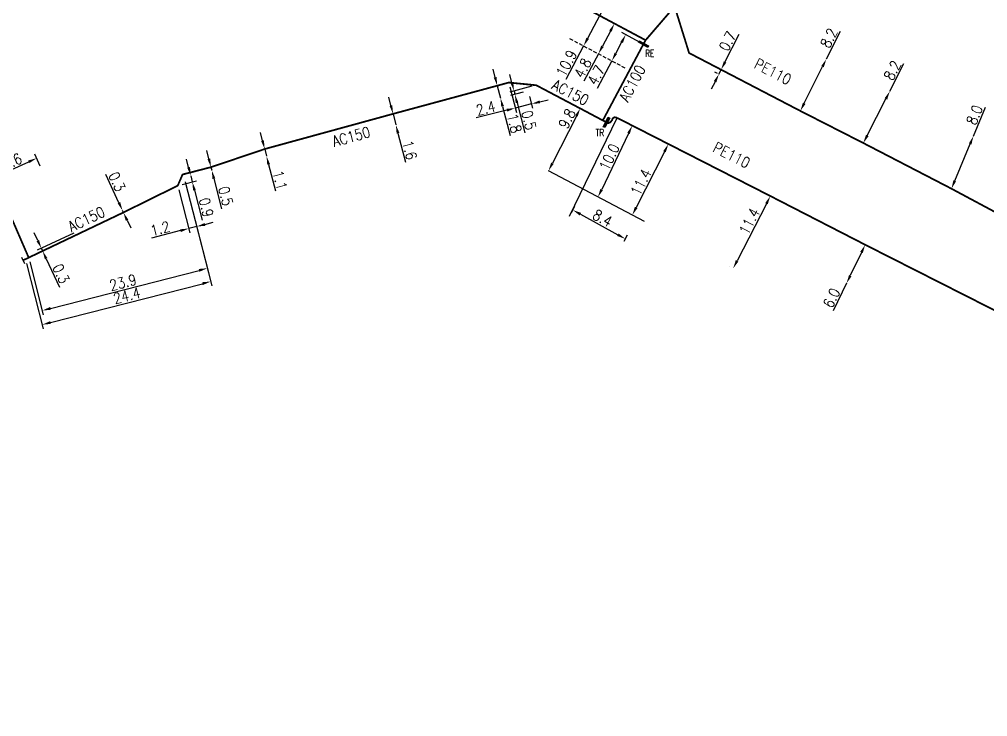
# Model space of a CAD drawing. Header units: millimetres. Extents: x 115991 to 117009, y 129000 to 129990.
# Drawn here: x 116204.3 to 116340.1, y 129317.5 to 129415.3 of the extents above; entities that cross this region are included whole.
import ezdxf
from ezdxf.enums import TextEntityAlignment as Align

# ---------------------------------------------------------------- set-up
doc = ezdxf.new("R2010")
doc.units = ezdxf.units.MM
doc.header["$PDMODE"] = 34
for name, pattern in [('DASHED', [0.75, 0.5, -0.25]), ('L_25_AP', [2000, 1000, 1000]), ('L_25_FN', [2000, 1000, 1000]), ('L_25_PE', [2000, 1000, 1000])]:
    doc.linetypes.add(name, pattern=pattern)
doc.layers.get('0').update_dxf_attribs({"linetype": 'CONTINUOUS'})
doc.layers.get('DEFPOINTS').update_dxf_attribs({"linetype": 'CONTINUOUS'})
for name, color, linetype in [('L_150', 1, 'CONTINUOUS'), ('L_300', 7, 'CONTINUOUS'), ('L_340', 7, 'CONTINUOUS')]:
    doc.layers.add(name, color=color, linetype=linetype)
doc.styles.add('G_ROMANS', font='ROMANS.SHX', dxfattribs={"width": 0.75})
doc.styles.get("Standard").update_dxf_attribs({"font": 'romans.shx', "width": 0.85})
doc.dimstyles.get("Standard").update_dxf_attribs({"dimtxt": 1.5, "dimasz": 1.2, "dimexe": 0.625, "dimexo": 0.625, "dimgap": 0.25, "dimtad": 1, "dimdec": 1, "dimzin": 0, "dimdsep": 46, "dimtxsty": 'Standard', "dimcen": -0.5, "dimadec": 0, "dimazin": 0, "dimtfac": 1, "dimtdec": 1, "dimtmove": 0, "dimatfit": 3, "dimfxl": 0, "dimtolj": 1, "dimtzin": 0, "dimarcsym": 0})

# ---------------------------------------------------------------- blocks, each defined once
blk = doc.blocks.new('*D30')
at = {"layer": 'DEFPOINTS', "color": 0, "linetype": 'Continuous', "transparency": 16777216}
for p in [(116282.92, 129402.78), (116278.49, 129394.04), (116278.5, 129394.03)]:
    blk.add_point(p, dxfattribs=at)
at = {"layer": 'L_150', "color": 0, "linetype": 'Continuous', "lineweight": -2, "transparency": 16777216}
for p, q in [((116283.48, 129402.5), (116283.5, 129402.49)), ((116282.4, 129401.7), (116279.05, 129395.1)), ((116279.04, 129393.76), (116279.06, 129393.75))]:
    blk.add_line(p, q, dxfattribs=at)
at = {"layer": 'L_150', "color": 0, "linetype": 'Continuous', "transparency": 16777216}
for points in [[(116282.22, 129401.79), (116282.58, 129401.61), (116282.94, 129402.77)], [(116278.87, 129395.19), (116279.23, 129395.01), (116278.5, 129394.03)]]:
    blk.add_solid(points, dxfattribs=at)
at = {"layer": 'L_150', "color": 0, "linetype": 'Continuous', "transparency": 16777216, "insert": (116281.1, 129401.34), "char_height": 1.5, "attachment_point": 5, "rotation": 63.0664}
blk.add_mtext('\\A1;9.8', dxfattribs=at)
blk = doc.blocks.new('*D31')
at = {"layer": 'DEFPOINTS', "color": 0, "linetype": 'Continuous', "transparency": 16777216}
for p in [(116290.23, 129400.37), (116285.4, 129390.35), (116285.43, 129390.34)]:
    blk.add_point(p, dxfattribs=at)
at = {"layer": 'L_150', "color": 0, "linetype": 'Continuous', "lineweight": -2, "transparency": 16777216}
for p, q in [((116290.79, 129400.1), (116290.8, 129400.1)), ((116289.72, 129399.28), (116285.95, 129391.42)), ((116285.96, 129390.08), (116286, 129390.07))]:
    blk.add_line(p, q, dxfattribs=at)
at = {"layer": 'L_150', "color": 0, "linetype": 'Continuous', "transparency": 16777216}
for points in [[(116289.54, 129399.37), (116289.9, 129399.2), (116290.24, 129400.37)], [(116285.77, 129391.51), (116286.13, 129391.33), (116285.43, 129390.34)]]:
    blk.add_solid(points, dxfattribs=at)
at = {"layer": 'L_150', "color": 0, "linetype": 'Continuous', "transparency": 16777216, "insert": (116287.01, 129395.95), "char_height": 1.5, "attachment_point": 5, "rotation": 64.4138}
blk.add_mtext('\\A1;10.0', dxfattribs=at)
blk = doc.blocks.new('*D32')
at = {"layer": 'DEFPOINTS', "color": 0, "linetype": 'Continuous', "transparency": 16777216}
for p in [(116295.55, 129397.66), (116290.24, 129387.82), (116290.28, 129387.8)]:
    blk.add_point(p, dxfattribs=at)
at = {"layer": 'L_150', "color": 0, "linetype": 'Continuous', "lineweight": -2, "transparency": 16777216}
for p, q in [((116294.99, 129397.94), (116294.75, 129398.06)), ((116294.76, 129396.71), (116290.79, 129388.89)), ((116289.72, 129388.09), (116289.69, 129388.11))]:
    blk.add_line(p, q, dxfattribs=at)
at = {"layer": 'L_150', "color": 0, "linetype": 'Continuous', "transparency": 16777216}
for points in [[(116294.58, 129396.8), (116294.94, 129396.62), (116295.3, 129397.78)], [(116290.61, 129388.98), (116290.97, 129388.8), (116290.24, 129387.82)]]:
    blk.add_solid(points, dxfattribs=at)
at = {"layer": 'L_150', "color": 0, "linetype": 'Continuous', "transparency": 16777216, "insert": (116291.46, 129392.43), "char_height": 1.5, "attachment_point": 5, "rotation": 63.0664}
blk.add_mtext('\\A1;11.4', dxfattribs=at)
blk = doc.blocks.new('*D33')
at = {"layer": 'DEFPOINTS', "color": 0, "linetype": 'Continuous', "transparency": 16777216}
for p in [(116309.61, 129390.48), (116304.39, 129380.35), (116304.4, 129380.34)]:
    blk.add_point(p, dxfattribs=at)
at = {"layer": 'L_150', "color": 0, "linetype": 'Continuous', "lineweight": -2, "transparency": 16777216}
for p, q in [((116309.06, 129390.77), (116309.05, 129390.77)), ((116309.05, 129389.42), (116304.94, 129381.42)), ((116303.85, 129380.63), (116303.84, 129380.63))]:
    blk.add_line(p, q, dxfattribs=at)
at = {"layer": 'L_150', "color": 0, "linetype": 'Continuous', "transparency": 16777216}
for points in [[(116308.88, 129389.51), (116309.23, 129389.33), (116309.6, 129390.49)], [(116304.76, 129381.51), (116305.12, 129381.32), (116304.39, 129380.35)]]:
    blk.add_solid(points, dxfattribs=at)
at = {"layer": 'L_150', "color": 0, "linetype": 'Continuous', "transparency": 16777216, "insert": (116306.66, 129386.95), "char_height": 1.5, "attachment_point": 5, "rotation": 62.8007}
blk.add_mtext('\\A1;11.4', dxfattribs=at)
blk = doc.blocks.new('*D34')
at = {"layer": 'DEFPOINTS', "color": 0, "linetype": 'Continuous', "transparency": 16777216}
for p in [(116322.9, 129383.66), (116320.29, 129378.26), (116320.29, 129378.26)]:
    blk.add_point(p, dxfattribs=at)
at = {"layer": 'L_150', "color": 0, "linetype": 'Continuous', "lineweight": -2, "transparency": 16777216}
for p, q in [((116322.38, 129382.58), (116320.81, 129379.34)), ((116320.29, 129378.26), (116318.42, 129374.38))]:
    blk.add_line(p, q, dxfattribs=at)
at = {"layer": 'L_150', "color": 0, "linetype": 'Continuous', "transparency": 16777216}
for points in [[(116322.2, 129382.67), (116322.56, 129382.5), (116322.9, 129383.66)], [(116320.63, 129379.43), (116320.99, 129379.25), (116320.29, 129378.26)]]:
    blk.add_solid(points, dxfattribs=at)
at = {"layer": 'L_150', "color": 0, "linetype": 'Continuous', "transparency": 16777216, "insert": (116318.19, 129376.21), "char_height": 1.5, "attachment_point": 5, "rotation": 64.2346}
blk.add_mtext('\\A1;6.0', dxfattribs=at)
blk = doc.blocks.new('*D185')
at = {"layer": 'DEFPOINTS', "color": 0, "linetype": 'Continuous', "transparency": 16777216}
for p in [(116227.41, 129393.07), (116205.15, 129381.64), (116231.14, 129378.51)]:
    blk.add_point(p, dxfattribs=at)
at = {"layer": 'L_340', "color": 0, "linetype": 'Continuous', "lineweight": -2, "transparency": 16777216}
for p, q in [((116227.57, 129392.47), (116231.29, 129377.91)), ((116205.31, 129381.04), (116207.66, 129371.86)), ((116208.66, 129372.76), (116229.98, 129378.21))]:
    blk.add_line(p, q, dxfattribs=at)
at = {"layer": 'L_340', "color": 0, "linetype": 'Continuous', "transparency": 16777216}
for points in [[(116229.93, 129378.41), (116230.03, 129378.02), (116231.14, 129378.51)], [(116208.61, 129372.95), (116208.71, 129372.57), (116207.5, 129372.46)]]:
    blk.add_solid(points, dxfattribs=at)
at = {"layer": 'L_340', "color": 0, "linetype": 'Continuous', "transparency": 16777216, "insert": (116219.37, 129376.53), "char_height": 1.5, "attachment_point": 5, "rotation": 14.354}
blk.add_mtext('\\A1;24.4', dxfattribs=at)
blk = doc.blocks.new('L_340_19')
at = {"linetype": 'Continuous'}
blk.add_hatch(color=0, dxfattribs=at).paths.add_polyline_path([(0.125, 0.75), (-0.125, 0.75), (-0.125, -0.75), (0.125, -0.75)])
at = {"color": 0, "linetype": 'Continuous'}
blk.add_lwpolyline([(-0.125, 0.75), (0.125, 0.75), (0.125, -0.75), (-0.125, -0.75)], close=True, dxfattribs=at)
at = {"color": 0, "linetype": 'Continuous', "style": 'G_ROMANS', "width": 0.75}
for tag, height, flags, p in [('TR', 1.5, 8, (0, 3)), ('DEF_LEG', 1.2, 3, (0, -5)), ('DEF_COUP', 1.2, 3, (0, -7.5)), ('DEF_TYPE', 1.2, 3, (0, -10))]:
    blk.add_attdef(tag, text='', height=height, dxfattribs=dict(at, flags=flags)).set_placement(p, align=Align.MIDDLE)
blk = doc.blocks.new('L_340_20')
at = {"linetype": 'Continuous'}
blk.add_hatch(color=0, dxfattribs=at).paths.add_polyline_path([(0.12, 0.75), (-0.12, 0.75), (-0.12, -0.75), (0.12, -0.75)])
at = {"color": 0, "linetype": 'Continuous'}
blk.add_lwpolyline([(-0.12, 0.75), (0.12, 0.75), (0.12, -0.75), (-0.12, -0.75)], close=True, dxfattribs=at)
at = {"color": 0, "linetype": 'Continuous', "width": 0.75}
for tag, height, flags, p in [('RE', 1, 8, (0, 2.19)), ('DEF_LEG', 1.2, 3, (0, -5)), ('DEF_COUP', 1.2, 3, (0, -7.5)), ('DEF_TYPE', 1.2, 3, (0, -10))]:
    blk.add_attdef(tag, text='', height=height, dxfattribs=dict(at, flags=flags)).set_placement(p, align=Align.MIDDLE)
blk = doc.blocks.new('*D181')
at = {"layer": 'DEFPOINTS', "color": 0, "linetype": 'Continuous', "transparency": 16777216}
for p in [(116238.7, 129397.08), (116238.96, 129396.07), (116238.96, 129396.07)]:
    blk.add_point(p, dxfattribs=at)
at = {"layer": 'L_150', "color": 0, "linetype": 'Continuous', "lineweight": -2, "transparency": 16777216}
for p, q in [((116238.4, 129398.25), (116238.1, 129399.41)), ((116238.7, 129397.08), (116238.96, 129396.07)), ((116239.25, 129394.91), (116240.2, 129391.2))]:
    blk.add_line(p, q, dxfattribs=at)
at = {"layer": 'L_150', "color": 0, "linetype": 'Continuous', "transparency": 16777216}
for points in [[(116238.59, 129398.3), (116238.2, 129398.2), (116238.7, 129397.08)], [(116239.45, 129394.96), (116239.06, 129394.86), (116238.96, 129396.07)]]:
    blk.add_solid(points, dxfattribs=at)
at = {"layer": 'L_150', "color": 0, "linetype": 'Continuous', "transparency": 16777216, "insert": (116240.85, 129392.72), "char_height": 1.5, "attachment_point": 5, "rotation": 284.3784}
blk.add_mtext('\\A1;1.1', dxfattribs=at)
blk = doc.blocks.new('*D182')
at = {"layer": 'DEFPOINTS', "color": 0, "linetype": 'Continuous', "transparency": 16777216}
for p in [(116256.7, 129402.01), (116257.09, 129400.46), (116257.09, 129400.46)]:
    blk.add_point(p, dxfattribs=at)
at = {"layer": 'L_150', "color": 0, "linetype": 'Continuous', "lineweight": -2, "transparency": 16777216}
for p, q in [((116256.4, 129403.17), (116256.1, 129404.34)), ((116256.7, 129402.01), (116257.09, 129400.46)), ((116257.39, 129399.3), (116258.43, 129395.24))]:
    blk.add_line(p, q, dxfattribs=at)
at = {"layer": 'L_150', "color": 0, "linetype": 'Continuous', "transparency": 16777216}
for points in [[(116256.59, 129403.22), (116256.21, 129403.12), (116256.7, 129402.01)], [(116257.59, 129399.35), (116257.2, 129399.25), (116257.09, 129400.46)]]:
    blk.add_solid(points, dxfattribs=at)
at = {"layer": 'L_150', "color": 0, "linetype": 'Continuous', "transparency": 16777216, "insert": (116259.03, 129396.94), "char_height": 1.5, "attachment_point": 5, "rotation": 284.3732}
blk.add_mtext('\\A1;1.6', dxfattribs=at)
blk = doc.blocks.new('*D183')
at = {"layer": 'DEFPOINTS', "color": 0, "linetype": 'Continuous', "transparency": 16777216}
for p in [(116271.31, 129405.96), (116271.76, 129404.22), (116271.76, 129404.22)]:
    blk.add_point(p, dxfattribs=at)
at = {"layer": 'L_150', "color": 0, "linetype": 'Continuous', "lineweight": -2, "transparency": 16777216}
for p, q in [((116271.02, 129407.12), (116270.72, 129408.29)), ((116271.31, 129405.96), (116271.76, 129404.22)), ((116272.06, 129403.06), (116273.1, 129399))]:
    blk.add_line(p, q, dxfattribs=at)
at = {"layer": 'L_150', "color": 0, "linetype": 'Continuous', "transparency": 16777216}
for points in [[(116271.21, 129407.17), (116270.82, 129407.08), (116271.31, 129405.96)], [(116272.25, 129403.11), (116271.87, 129403.01), (116271.76, 129404.22)]]:
    blk.add_solid(points, dxfattribs=at)
at = {"layer": 'L_150', "color": 0, "linetype": 'Continuous', "transparency": 16777216, "insert": (116273.7, 129400.69), "char_height": 1.5, "attachment_point": 5, "rotation": 284.3732}
blk.add_mtext('\\A1;1.8', dxfattribs=at)
blk = doc.blocks.new('*D186')
at = {"layer": 'DEFPOINTS', "color": 0, "linetype": 'Continuous', "transparency": 16777216}
for p in [(116275.55, 129405.19), (116276.78, 129406.02), (116273.78, 129404.74)]:
    blk.add_point(p, dxfattribs=at)
at = {"layer": 'L_150', "color": 0, "linetype": 'Continuous', "lineweight": -2, "transparency": 16777216}
for p, q in [((116273.36, 129406.38), (116273.06, 129407.55)), ((116276.18, 129405.87), (116273.05, 129405.07)), ((116274.94, 129405.03), (116273.18, 129404.58)), ((116273.66, 129405.22), (116273.78, 129404.74)), ((116274.08, 129403.57), (116275.17, 129399.34))]:
    blk.add_line(p, q, dxfattribs=at)
at = {"layer": 'L_150', "color": 0, "linetype": 'Continuous', "transparency": 16777216}
for points in [[(116273.56, 129406.43), (116273.17, 129406.33), (116273.66, 129405.22)], [(116274.27, 129403.62), (116273.89, 129403.52), (116273.78, 129404.74)]]:
    blk.add_solid(points, dxfattribs=at)
at = {"layer": 'L_150', "color": 0, "linetype": 'Continuous', "transparency": 16777216, "insert": (116275.74, 129401.12), "char_height": 1.5, "attachment_point": 5, "rotation": 284.3732}
blk.add_mtext('\\A1;0.5', dxfattribs=at)
blk = doc.blocks.new('*D187')
at = {"layer": 'DEFPOINTS', "color": 0, "linetype": 'Continuous', "transparency": 16777216}
for p in [(116272.93, 129406.4), (116275.69, 129405.05), (116276.11, 129403.4)]:
    blk.add_point(p, dxfattribs=at)
at = {"layer": 'L_150', "color": 0, "linetype": 'Continuous', "lineweight": -2, "transparency": 16777216}
for p, q in [((116273.08, 129405.79), (116273.99, 129402.22)), ((116275.85, 129404.44), (116276.27, 129402.79)), ((116277.28, 129403.69), (116278.44, 129403.99)), ((116272.67, 129402.53), (116268.37, 129401.44)), ((116276.11, 129403.4), (116273.83, 129402.82))]:
    blk.add_line(p, q, dxfattribs=at)
at = {"layer": 'L_150', "color": 0, "linetype": 'Continuous', "transparency": 16777216}
for points in [[(116277.23, 129403.89), (116277.32, 129403.5), (116276.11, 129403.4)], [(116272.62, 129402.72), (116272.72, 129402.33), (116273.83, 129402.82)]]:
    blk.add_solid(points, dxfattribs=at)
at = {"layer": 'L_150', "color": 0, "linetype": 'Continuous', "transparency": 16777216, "insert": (116269.7, 129402.8), "char_height": 1.5, "attachment_point": 5, "rotation": 14.2346}
blk.add_mtext('\\A1;2.4', dxfattribs=at)
blk = doc.blocks.new('*D193')
at = {"layer": 'DEFPOINTS', "color": 0, "linetype": 'Continuous', "transparency": 16777216}
for p in [(116287.74, 129414.67), (116285.5, 129410.43), (116285.5, 129410.43)]:
    blk.add_point(p, dxfattribs=at)
at = {"layer": 'L_150', "color": 0, "linetype": 'Continuous', "lineweight": -2, "transparency": 16777216}
for p, q in [((116287.18, 129413.61), (116286.06, 129411.49)), ((116285.5, 129410.43), (116283.46, 129406.57))]:
    blk.add_line(p, q, dxfattribs=at)
at = {"layer": 'L_150', "color": 0, "linetype": 'Continuous', "transparency": 16777216}
for points in [[(116287.01, 129413.71), (116287.36, 129413.52), (116287.74, 129414.67)], [(116285.88, 129411.58), (116286.24, 129411.4), (116285.5, 129410.43)]]:
    blk.add_solid(points, dxfattribs=at)
at = {"layer": 'L_150', "color": 0, "linetype": 'Continuous', "transparency": 16777216, "insert": (116283.31, 129408.43), "char_height": 1.5, "attachment_point": 5, "rotation": 62.1393}
blk.add_mtext('\\A1;4.8', dxfattribs=at)
blk = doc.blocks.new('*D225')
at = {"layer": 'DEFPOINTS', "color": 0, "linetype": 'Continuous', "transparency": 16777216}
for p in [(116296.18, 129417.06), (116283.42, 129411.53), (116283.42, 129411.53)]:
    blk.add_point(p, dxfattribs=at)
at = {"layer": 'L_300', "color": 0, "linetype": 'Continuous', "lineweight": -2, "transparency": 16777216}
for p, q in [((116295.62, 129417.35), (116287.94, 129421.41)), ((116287.93, 129420.06), (116283.98, 129412.59)), ((116283.42, 129411.53), (116280.92, 129406.81))]:
    blk.add_line(p, q, dxfattribs=at)
at = {"layer": 'L_300', "color": 0, "linetype": 'Continuous', "transparency": 16777216}
for points in [[(116287.75, 129420.15), (116288.11, 129419.97), (116288.49, 129421.12)], [(116283.8, 129412.68), (116284.16, 129412.5), (116283.42, 129411.53)]]:
    blk.add_solid(points, dxfattribs=at)
at = {"layer": 'L_300', "color": 0, "linetype": 'Continuous', "transparency": 16777216, "insert": (116281.01, 129409.1), "char_height": 1.5, "attachment_point": 5, "rotation": 62.1393}
blk.add_mtext('\\A1;10.9', dxfattribs=at)
blk = doc.blocks.new('*D226')
at = {"layer": 'DEFPOINTS', "color": 0, "linetype": 'Continuous', "transparency": 16777216}
for p in [(116291.81, 129411.79), (116287.38, 129409.44), (116287.38, 129409.44)]:
    blk.add_point(p, dxfattribs=at)
at = {"layer": 'L_340', "color": 0, "linetype": 'Continuous', "lineweight": -2, "transparency": 16777216}
for p, q in [((116291.26, 129412.08), (116288.76, 129413.4)), ((116288.75, 129412.05), (116287.94, 129410.5)), ((116287.38, 129409.44), (116285.33, 129405.57))]:
    blk.add_line(p, q, dxfattribs=at)
at = {"layer": 'L_340', "color": 0, "linetype": 'Continuous', "transparency": 16777216}
for points in [[(116288.58, 129412.14), (116288.93, 129411.95), (116289.32, 129413.11)], [(116287.76, 129410.59), (116288.11, 129410.41), (116287.38, 129409.44)]]:
    blk.add_solid(points, dxfattribs=at)
at = {"layer": 'L_340', "color": 0, "linetype": 'Continuous', "transparency": 16777216, "insert": (116285.19, 129407.44), "char_height": 1.5, "attachment_point": 5, "rotation": 62.1393}
blk.add_mtext('\\A1;4.7', dxfattribs=at)
blk = doc.blocks.new('L_340_07')
at = {"color": 0, "linetype": 'Continuous', "const_width": 0.25, "flags": 128}
blk.add_lwpolyline([(0, 0), (1.25, 0)], dxfattribs=at)
at = {"color": 0, "linetype": 'Continuous', "flags": 128}
blk.add_lwpolyline([(1.25, -0.5), (1.25, 0.5)], dxfattribs=at)
at = {"color": 0, "linetype": 'Continuous', "style": 'G_ROMANS', "width": 0.75, "flags": 3}
for tag, p in [('DEF_LEG', (0.72, -3.47)), ('DEF_COUP', (0.72, -5.97)), ('DEF_TYPE', (0.72, -8.47))]:
    blk.add_attdef(tag, text='', height=1.2, dxfattribs=at).set_placement(p, align=Align.MIDDLE)
blk = doc.blocks.new('*D155')
at = {"layer": 'DEFPOINTS', "color": 0, "linetype": 'Continuous', "transparency": 16777216}
for p in [(116206.71, 129395.79), (116207.48, 129394.11), (116201.59, 129391.13)]:
    blk.add_point(p, dxfattribs=at)
at = {"layer": 'L_150', "color": 0, "linetype": 'Continuous', "lineweight": -2, "transparency": 16777216}
for p, q in [((116207.22, 129394.68), (116206.45, 129396.36)), ((116201.8, 129393.54), (116205.62, 129395.29)), ((116201.33, 129391.69), (116200.45, 129393.6))]:
    blk.add_line(p, q, dxfattribs=at)
at = {"layer": 'L_150', "color": 0, "linetype": 'Continuous', "transparency": 16777216}
for points in [[(116205.53, 129395.47), (116205.7, 129395.11), (116206.71, 129395.79)], [(116201.72, 129393.72), (116201.89, 129393.36), (116200.71, 129393.03)]]:
    blk.add_solid(points, dxfattribs=at)
at = {"layer": 'L_150', "color": 0, "linetype": 'Continuous', "transparency": 16777216, "insert": (116203.29, 129395.32), "char_height": 1.5, "attachment_point": 5, "rotation": 24.7133}
blk.add_mtext('\\A1;6.6', dxfattribs=at)
blk = doc.blocks.new('*D178')
at = {"layer": 'DEFPOINTS', "color": 0, "linetype": 'Continuous', "transparency": 16777216}
for p in [(116228.33, 129393.34), (116228.33, 129393.34), (116226.51, 129391.95)]:
    blk.add_point(p, dxfattribs=at)
at = {"layer": 'L_150', "color": 0, "linetype": 'Continuous', "lineweight": -2, "transparency": 16777216}
for p, q in [((116228.03, 129394.51), (116227.73, 129395.67)), ((116228.33, 129393.34), (116228.55, 129392.47)), ((116227.12, 129392.1), (116229.16, 129392.63)), ((116228.85, 129391.31), (116229.92, 129387.13))]:
    blk.add_line(p, q, dxfattribs=at)
at = {"layer": 'L_150', "color": 0, "linetype": 'Continuous', "transparency": 16777216}
for points in [[(116228.23, 129394.56), (116227.84, 129394.46), (116228.33, 129393.34)], [(116229.04, 129391.36), (116228.66, 129391.26), (116228.55, 129392.47)]]:
    blk.add_solid(points, dxfattribs=at)
at = {"layer": 'L_150', "color": 0, "linetype": 'Continuous', "transparency": 16777216, "insert": (116230.5, 129388.89), "char_height": 1.5, "attachment_point": 5, "rotation": 284.3784}
blk.add_mtext('\\A1;0.9', dxfattribs=at)
blk = doc.blocks.new('*D177')
at = {"layer": 'DEFPOINTS', "color": 0, "linetype": 'Continuous', "transparency": 16777216}
for p in [(116227.41, 129393.07), (116205.61, 129381.86), (116230.66, 129380.37)]:
    blk.add_point(p, dxfattribs=at)
at = {"layer": 'L_150', "color": 0, "linetype": 'Continuous', "lineweight": -2, "transparency": 16777216}
for p, q in [((116227.57, 129392.47), (116230.82, 129379.76)), ((116205.77, 129381.26), (116207.66, 129373.84)), ((116208.67, 129374.74), (116229.5, 129380.07))]:
    blk.add_line(p, q, dxfattribs=at)
at = {"layer": 'L_150', "color": 0, "linetype": 'Continuous', "transparency": 16777216}
for points in [[(116229.45, 129380.27), (116229.55, 129379.88), (116230.66, 129380.37)], [(116208.62, 129374.94), (116208.72, 129374.55), (116207.51, 129374.44)]]:
    blk.add_solid(points, dxfattribs=at)
at = {"layer": 'L_150', "color": 0, "linetype": 'Continuous', "transparency": 16777216, "insert": (116218.84, 129378.38), "char_height": 1.5, "attachment_point": 5, "rotation": 14.354}
blk.add_mtext('\\A1;23.9', dxfattribs=at)
blk = doc.blocks.new('*D179')
at = {"layer": 'DEFPOINTS', "color": 0, "linetype": 'Continuous', "transparency": 16777216}
for p in [(116231.17, 129394.54), (116231.28, 129394.1), (116231.28, 129394.1)]:
    blk.add_point(p, dxfattribs=at)
at = {"layer": 'L_150', "color": 0, "linetype": 'Continuous', "lineweight": -2, "transparency": 16777216}
for p, q in [((116230.87, 129395.7), (116230.57, 129396.86)), ((116231.17, 129394.54), (116231.28, 129394.1)), ((116231.58, 129392.94), (116232.66, 129388.7))]:
    blk.add_line(p, q, dxfattribs=at)
at = {"layer": 'L_150', "color": 0, "linetype": 'Continuous', "transparency": 16777216}
for points in [[(116231.06, 129395.75), (116230.68, 129395.65), (116231.17, 129394.54)], [(116231.77, 129392.99), (116231.38, 129392.89), (116231.28, 129394.1)]]:
    blk.add_solid(points, dxfattribs=at)
at = {"layer": 'L_150', "color": 0, "linetype": 'Continuous', "transparency": 16777216, "insert": (116233.24, 129390.49), "char_height": 1.5, "attachment_point": 5, "rotation": 284.3784}
blk.add_mtext('\\A1;0.5', dxfattribs=at)
blk = doc.blocks.new('*D184')
at = {"layer": 'DEFPOINTS', "color": 0, "linetype": 'Continuous', "transparency": 16777216}
for p in [(116218.77, 129388.46), (116218.77, 129388.46), (116218.89, 129388.19)]:
    blk.add_point(p, dxfattribs=at)
at = {"layer": 'L_150', "color": 0, "linetype": 'Continuous', "lineweight": -2, "transparency": 16777216}
for p, q in [((116218.26, 129389.55), (116216.41, 129393.51)), ((116218.89, 129388.19), (116218.77, 129388.46)), ((116219.4, 129387.1), (116219.91, 129386.02))]:
    blk.add_line(p, q, dxfattribs=at)
at = {"layer": 'L_150', "color": 0, "linetype": 'Continuous', "transparency": 16777216}
for points in [[(116218.44, 129389.64), (116218.08, 129389.47), (116218.77, 129388.46)], [(116219.58, 129387.19), (116219.22, 129387.02), (116218.89, 129388.19)]]:
    blk.add_solid(points, dxfattribs=at)
at = {"layer": 'L_150', "color": 0, "linetype": 'Continuous', "transparency": 16777216, "insert": (116217.99, 129392.5), "char_height": 1.5, "attachment_point": 5, "rotation": 294.9929}
blk.add_mtext('\\A1;0.3', dxfattribs=at)
blk = doc.blocks.new('*D180')
at = {"layer": 'DEFPOINTS', "color": 0, "linetype": 'Continuous', "transparency": 16777216}
for p in [(116227.41, 129393.07), (116226.51, 129391.95), (116229.17, 129386.22)]:
    blk.add_point(p, dxfattribs=at)
at = {"layer": 'L_150', "color": 0, "linetype": 'Continuous', "lineweight": -2, "transparency": 16777216}
for p, q in [((116227.57, 129392.47), (116229.32, 129385.62)), ((116226.67, 129391.34), (116228.21, 129385.33)), ((116229.17, 129386.22), (116228.05, 129385.94)), ((116230.33, 129386.52), (116231.49, 129386.82)), ((116226.89, 129385.64), (116222.83, 129384.6))]:
    blk.add_line(p, q, dxfattribs=at)
at = {"layer": 'L_150', "color": 0, "linetype": 'Continuous', "transparency": 16777216}
for points in [[(116226.84, 129385.83), (116226.94, 129385.44), (116228.05, 129385.94)], [(116230.28, 129386.71), (116230.38, 129386.32), (116229.17, 129386.22)]]:
    blk.add_solid(points, dxfattribs=at)
at = {"layer": 'L_150', "color": 0, "linetype": 'Continuous', "transparency": 16777216, "insert": (116224.03, 129385.94), "char_height": 1.5, "attachment_point": 5, "rotation": 14.354}
blk.add_mtext('\\A1;1.2', dxfattribs=at)
blk = doc.blocks.new('*D169')
at = {"layer": 'DEFPOINTS', "color": 0, "linetype": 'Continuous', "transparency": 16777216}
for p in [(116212.51, 129385.55), (116207.39, 129383.16), (116207.56, 129382.79)]:
    blk.add_point(p, dxfattribs=at)
at = {"layer": 'L_150', "color": 0, "linetype": 'Continuous', "lineweight": -2, "transparency": 16777216}
for p, q in [((116206.88, 129384.25), (116206.37, 129385.33)), ((116211.95, 129385.28), (116206.82, 129382.89)), ((116207.39, 129383.16), (116207.56, 129382.79)), ((116208.06, 129381.7), (116209.91, 129377.74))]:
    blk.add_line(p, q, dxfattribs=at)
at = {"layer": 'L_150', "color": 0, "linetype": 'Continuous', "transparency": 16777216}
for points in [[(116207.06, 129384.33), (116206.7, 129384.16), (116207.39, 129383.16)], [(116208.24, 129381.79), (116207.88, 129381.62), (116207.56, 129382.79)]]:
    blk.add_solid(points, dxfattribs=at)
at = {"layer": 'L_150', "color": 0, "linetype": 'Continuous', "transparency": 16777216, "insert": (116210.15, 129379.6), "char_height": 1.5, "attachment_point": 5, "rotation": 294.9929}
blk.add_mtext('\\A1;0.3', dxfattribs=at)
blk = doc.blocks.new('*D587')
at = {"layer": 'DEFPOINTS', "color": 0, "linetype": 'Continuous', "transparency": 16777216}
for p in [(116281.43, 129387.65), (116288.8, 129383.62), (116289.28, 129384.49)]:
    blk.add_point(p, dxfattribs=at)
at = {"layer": 'L_150', "color": 0, "linetype": 'Continuous', "lineweight": -2, "transparency": 16777216}
for p, q in [((116281.73, 129388.2), (116282.21, 129389.07)), ((116282.96, 129387.95), (116288.23, 129385.07)), ((116289.1, 129384.16), (116289.58, 129385.04))]:
    blk.add_line(p, q, dxfattribs=at)
at = {"layer": 'L_150', "color": 0, "linetype": 'Continuous', "transparency": 16777216}
for points in [[(116283.06, 129388.13), (116282.87, 129387.77), (116281.91, 129388.53)], [(116288.32, 129385.24), (116288.13, 129384.89), (116289.28, 129384.49)]]:
    blk.add_solid(points, dxfattribs=at)
at = {"layer": 'L_150', "color": 0, "linetype": 'Continuous', "transparency": 16777216, "insert": (116286.08, 129387.39), "char_height": 1.5, "attachment_point": 5, "rotation": 331.3041}
blk.add_mtext('\\A1;8.4', dxfattribs=at)
blk = doc.blocks.new('*D663')
at = {"layer": 'DEFPOINTS', "color": 0, "linetype": 'Continuous', "transparency": 16777216}
for p in [(116338.08, 129398.9), (116338.08, 129398.9), (116335, 129391.52)]:
    blk.add_point(p, dxfattribs=at)
at = {"layer": 'L_150', "color": 0, "linetype": 'Continuous', "lineweight": -2, "transparency": 16777216}
for p, q in [((116338.08, 129398.9), (116339.76, 129402.93)), ((116335.46, 129392.62), (116337.62, 129397.79))]:
    blk.add_line(p, q, dxfattribs=at)
at = {"layer": 'L_150', "color": 0, "linetype": 'Continuous', "transparency": 16777216}
for points in [[(116337.43, 129397.87), (116337.8, 129397.72), (116338.08, 129398.9)], [(116335.27, 129392.7), (116335.64, 129392.55), (116335, 129391.52)]]:
    blk.add_solid(points, dxfattribs=at)
at = {"layer": 'L_150', "color": 0, "linetype": 'Continuous', "transparency": 16777216, "insert": (116338.23, 129401.86), "char_height": 1.5, "attachment_point": 5, "rotation": 67.3455}
blk.add_mtext('\\A1;8.0', dxfattribs=at)
blk = doc.blocks.new('*D664')
at = {"layer": 'DEFPOINTS', "color": 0, "linetype": 'Continuous', "transparency": 16777216}
for p in [(116326.35, 129405.17), (116326.35, 129405.17), (116322.64, 129397.92)]:
    blk.add_point(p, dxfattribs=at)
at = {"layer": 'L_150', "color": 0, "linetype": 'Continuous', "lineweight": -2, "transparency": 16777216}
for p, q in [((116326.35, 129405.17), (116328.33, 129409.07)), ((116323.19, 129398.98), (116325.8, 129404.11))]:
    blk.add_line(p, q, dxfattribs=at)
at = {"layer": 'L_150', "color": 0, "linetype": 'Continuous', "transparency": 16777216}
for points in [[(116325.62, 129404.2), (116325.98, 129404.01), (116326.35, 129405.17)], [(116323.01, 129399.07), (116323.37, 129398.89), (116322.64, 129397.92)]]:
    blk.add_solid(points, dxfattribs=at)
at = {"layer": 'L_150', "color": 0, "linetype": 'Continuous', "transparency": 16777216, "insert": (116326.72, 129408.11), "char_height": 1.5, "attachment_point": 5, "rotation": 62.9561}
blk.add_mtext('\\A1;8.2', dxfattribs=at)
blk = doc.blocks.new('*D665')
at = {"layer": 'DEFPOINTS', "color": 0, "linetype": 'Continuous', "transparency": 16777216}
for p in [(116317.46, 129409.71), (116317.46, 129409.71), (116313.81, 129402.42)]:
    blk.add_point(p, dxfattribs=at)
at = {"layer": 'L_150', "color": 0, "linetype": 'Continuous', "lineweight": -2, "transparency": 16777216}
for p, q in [((116317.46, 129409.71), (116319.42, 129413.62)), ((116314.35, 129403.49), (116316.92, 129408.63))]:
    blk.add_line(p, q, dxfattribs=at)
at = {"layer": 'L_150', "color": 0, "linetype": 'Continuous', "transparency": 16777216}
for points in [[(116316.75, 129408.72), (116317.1, 129408.54), (116317.46, 129409.71)], [(116314.17, 129403.58), (116314.53, 129403.4), (116313.81, 129402.42)]]:
    blk.add_solid(points, dxfattribs=at)
at = {"layer": 'L_150', "color": 0, "linetype": 'Continuous', "transparency": 16777216, "insert": (116317.81, 129412.65), "char_height": 1.5, "attachment_point": 5, "rotation": 63.395}
blk.add_mtext('\\A1;8.2', dxfattribs=at)
blk = doc.blocks.new('*D666')
at = {"layer": 'DEFPOINTS', "color": 0, "linetype": 'Continuous', "transparency": 16777216}
for p in [(116303.07, 129408.01), (116302.39, 129407.59), (116302.76, 129407.4)]:
    blk.add_point(p, dxfattribs=at)
at = {"layer": 'L_150', "color": 0, "linetype": 'Continuous', "lineweight": -2, "transparency": 16777216}
for p, q in [((116303.24, 129409.27), (116305.22, 129413.17)), ((116302.2, 129407.69), (116301.83, 129407.87)), ((116302.51, 129408.3), (116302.14, 129408.48)), ((116302.39, 129407.59), (116302.7, 129408.2)), ((116301.85, 129406.52), (116301.3, 129405.45))]:
    blk.add_line(p, q, dxfattribs=at)
at = {"layer": 'L_150', "color": 0, "linetype": 'Continuous', "transparency": 16777216}
for points in [[(116303.07, 129409.36), (116303.42, 129409.18), (116302.7, 129408.2)], [(116301.67, 129406.61), (116302.03, 129406.43), (116302.39, 129407.59)]]:
    blk.add_solid(points, dxfattribs=at)
at = {"layer": 'L_150', "color": 0, "linetype": 'Continuous', "transparency": 16777216, "insert": (116303.61, 129412.21), "char_height": 1.5, "attachment_point": 5, "rotation": 63.0657}
blk.add_mtext('\\A1;0.7', dxfattribs=at)

msp = doc.modelspace()

# ---------------------------------------------------------------- linework, layer by layer
at = {"layer": 'DEFPOINTS', "linetype": 'ByBlock'}
for p in [(116282.92, 129402.78), (116278.49, 129394.04), (116278.49, 129394.04), (116285.4, 129390.35), (116285.4, 129390.35), (116309.57, 129390.51), (116290.28, 129387.8), (116290.28, 129387.8), (116322.91, 129383.66), (116304.4, 129380.34), (116304.4, 129380.34), (116320.29, 129378.26), (116320.29, 129378.26)]:
    msp.add_point(p, dxfattribs=at)
at = {"layer": 'L_150', "linetype": 'L_25_AP'}
msp.add_line((116281.43, 129387.65), (116288.1, 129401.46), dxfattribs=at)
at = {"layer": 'L_150', "linetype": 'Continuous'}
msp.add_line((116291.97, 129386.91), (116278.49, 129394.04), dxfattribs=at)
at = {"layer": 'L_150', "linetype": 'L_25_AP', "const_width": 0.25, "flags": 128}
for points in [[(116539.38, 129481.49), (116539.71, 129480.54), (116542.66, 129471.85), (116510.87, 129462.15), (116487.03, 129456.5), (116474.1, 129453.64), (116444.27, 129447.65), (116385.19, 129439.99), (116378.86, 129439.38), (116367.62, 129437.96), (116343.05, 129433.93), (116323.45, 129429.03), (116313.22, 129425.61), (116301.02, 129421.45), (116296.18, 129417.06), (116292.11, 129412.34), (116292.11, 129412.34), (116292.11, 129412.34), (116291.81, 129411.79)], [(116292.11, 129412.34), (116287.74, 129414.67), (116280.56, 129418.51), (116266.07, 129426.24), (116260.21, 129429.04), (116260.21, 129429.04), (116235.45, 129444.44), (116235.45, 129444.44), (116216.87, 129457.18), (116199.23, 129469.15), (116195.44, 129471.69), (116195.03, 129471.97), (116194.61, 129472.25)], [(116286.11, 129401.09), (116286.11, 129401.09), (116286.11, 129401.09), (116291.81, 129411.79)], [(116288.1, 129401.46), (116287.77, 129401.54), (116287.62, 129401.47), (116287.49, 129401.36), (116287.43, 129401.17), (116287.34, 129401.04), (116287.14, 129400.82), (116287.14, 129400.82), (116286.94, 129400.73), (116286.94, 129400.73), (116286.94, 129400.73), (116286.78, 129400.74), (116286.78, 129400.74), (116286.62, 129400.82)]]:
    msp.add_lwpolyline(points, dxfattribs=at)
at = {"layer": 'L_150', "linetype": 'L_25_AP', "flags": 128}
for points in [[(116296.18, 129417.06, 0.25, 0.25, 0), (116298.21, 129410.54, 0.25, 0.25, 0), (116298.21, 129410.54, 0.25, 0.25, 0), (116303.07, 129408.01, 0.25, 0.25, 0), (116303.07, 129408.01, 0.25, 0.25, 0), (116313.81, 129402.42, 0.25, 0.25, 0), (116322.64, 129397.92, 0.25, 0.25, 0), (116335, 129391.52, 0.25, 0.25, 0), (116341.91, 129387.82, 0.25, 0.25, 0), (116354.04, 129382.39, 0.25, 0.25, 0), (116364.04, 129378.2, 0.25, 0.25, 0), (116373.82, 129375.23, 0.25, 0.25, 0), (116396.11, 129368.73, 0.25, 0.25, 0), (116401.81, 129367.34, 0.25, 0.25, 0), (116407.78, 129366.21, 0.25, 0.25, 0), (116414, 129365.6, 0.25, 0.25, 0), (116426.12, 129363.05, 0.25, 0.25, 0), (116432.05, 129362.66, 0.25, 0.25, 0), (116451.58, 129360.75, 0.25, 0.25, 0), (116456.95, 129360.23, 0.25, 0.25, 0), (116487.87, 129360.73, 0.25, 0.25, 0), (116506.53, 129362.32, 0.25, 0.25, 0), (116526.25, 129363.03, 0.25, 0.25, 0), (116533.03, 129363.51, 0.25, 0.25, 0), (116539.03, 129364.06, 0.25, 0.25, 0), (116545.1, 129364.44, 0.25, 0.25, 0), (116551.9, 129364.72, 0.25, 0.25, 0), (116558.72, 129365.03, 0.25, 0.25, 0), (116573.16, 129365.7, 0.25, 0.25, 0), (116582.2, 129366.1, 0.25, 0.25, 0), (116591.41, 129366.72, 0.25, 0.25, 0), (116603.4, 129367.64, 0.25, 0.25, 0), (116622.08, 129368.94, 0.25, 0.25, 0), (116629.66, 129368.95, 0.25, 0.25, 0), (116638.24, 129369.43, 0.25, 0.25, 0), (116650.97, 129370.42, 0.25, 0.25, 0), (116659.94, 129370.98, 0.25, 0.25, 0), (116671.58, 129371.57, 0.25, 0.25, 0), (116690.99, 129373.07, 0.25, 0.25, 0), (116700.79, 129373.57, 0.25, 0.25, 0), (116744.26, 129376.07, 0.25, 0.25, 0), (116754.17, 129378.03, 0.25, 0.25, 0), (116758.06, 129378.25, 0.25, 0.25, 0), (116759.7, 129375.86, 0.25, 0.25, 0), (116779.84, 129377.38, 0.25, 0.25, 0), (116786.6, 129377.51, 0.25, 0.25, 0), (116799.2, 129376.86, 0.25, 0.25, 0), (116809.59, 129378.39, 0.25, 0.25, 0), (116809.59, 129378.39, 0.25, 0.25, 0), (116809.59, 129378.39, 0.25, 0.25, 0), (116809.59, 129378.39, 0.25, 0.25, 0), (116814.68, 129378.7, 0.25, 0.25, 0), (116815.14, 129378.73, 0, 0, 0)], [(116286.62, 129400.82, 0.25, 0.25, 0), (116286.11, 129401.09, 0.25, 0.25, 0), (116283.62, 129402.41, 0.25, 0.25, 0), (116276.78, 129406.02, 0.25, 0.25, 0), (116272.93, 129406.4, 0.25, 0.25, 0), (116271.31, 129405.96, 0.25, 0.25, 0), (116256.7, 129402.01, 0.25, 0.25, 0), (116238.7, 129397.08, 0.25, 0.25, 0), (116231.17, 129394.54, 0.25, 0.25, 0), (116227.18, 129393.51, 0.25, 0.25, 0), (116226.51, 129391.95, 0.25, 0.25, 0), (116218.89, 129388.19, 0.25, 0.25, 0), (116207.56, 129382.79, 0.25, 0.25, 0), (116205.61, 129381.86, 0.25, 0.25, 0), (116205.15, 129381.64, 0.25, 0.25, 0), (116205.15, 129381.64, 0, 0, 0)]]:
    msp.add_lwpolyline(points, format="xyseb", dxfattribs=at)
at = {"layer": 'L_150', "linetype": 'DASHED', "flags": 128}
msp.add_lwpolyline([(116281.46, 129412.57), (116289.33, 129408.4)], dxfattribs=at)
at = {"layer": 'L_150', "linetype": 'L_25_PE', "const_width": 0.25, "flags": 128}
msp.add_lwpolyline([(116288.1, 129401.46), (116309.57, 129390.51), (116322.91, 129383.66), (116355.12, 129367.34), (116383.74, 129358.29), (116412.1, 129351.76), (116443.74, 129348.72), (116470.76, 129348.95), (116526.7, 129350.46), (116557.16, 129352.79), (116583.39, 129353.8), (116608.72, 129355.29), (116626.7, 129357.01), (116655.19, 129358.18), (116675.43, 129359.54), (116682.45, 129360.06), (116682.43, 129361.25), (116682.31, 129366.64), (116682.19, 129372.39)], dxfattribs=at)
at = {"layer": 'L_150', "linetype": 'L_25_FN', "const_width": 0.25, "flags": 128}
msp.add_lwpolyline([(116000, 129117), (116002.3, 129122.01), (116015.89, 129151.69), (116043.84, 129215.12), (116049.23, 129225.78), (116053.82, 129234.86), (116058.53, 129244.88), (116064.83, 129255.95), (116067.05, 129260.5), (116075.97, 129271.93), (116083.28, 129266.12), (116098.81, 129286.92), (116108.39, 129300.1), (116101.3, 129305.25), (116127.25, 129341.13), (116134.59, 129366.16), (116141.28, 129365.69), (116148.82, 129367.66), (116155.37, 129369.37), (116170.98, 129376.7), (116193.77, 129387.4), (116201.59, 129391.13), (116205.61, 129381.86)], dxfattribs=at)

# ---------------------------------------------------------------- block references
at = {"layer": 'L_340'}
ref = msp.add_blockref('L_340_20', (116291.81, 129411.79), dxfattribs=dict(at, rotation=61.94291257963599))
ref.add_attrib('RE', 'RE', dxfattribs={"layer": '0', "color": 0, "linetype": 'Continuous', "height": 1, "width": 0.75}).set_placement((116292.69, 129410.5), align=Align.MIDDLE)
ref = msp.add_blockref('L_340_19', (116286.62, 129400.82), dxfattribs=dict(at, rotation=332.1616286199307))
ref.add_attrib('TR', 'TR', dxfattribs={"layer": '0', "color": 0, "linetype": 'Continuous', "height": 1, "width": 0.75}).set_placement((116285.71, 129399.38), align=Align.MIDDLE)
at = {"layer": 'L_340', "xscale": 0.3, "rotation": 205.4731431097586}
msp.add_blockref('L_340_07', (116205.15, 129381.64), dxfattribs=at)

# ---------------------------------------------------------------- texts
at = {"layer": 'L_150', "linetype": 'Continuous', "width": 0.85}
for s, rotation, p in [('PE110', 332.499, (116307.18, 129408.52)), ('AC100', 61.9429, (116289.63, 129403.55)), ('AC150', 15.3021, (116248.43, 129397.38)), ('AC150', 25.4731, (116211.59, 129385.41))]:
    msp.add_text(s, height=1.5, rotation=rotation, dxfattribs=at).set_placement(p)
for s, rotation, p in [('AC150', 332.5816, (116281.57, 129405.01)), ('PE110', 332.9317, (116304.17, 129396.22))]:
    msp.add_text(s, height=1.5, rotation=rotation, dxfattribs=at).set_placement(p, align=Align.MIDDLE)

# ---------------------------------------------------------------- dimensions: what is measured, and where the dimension line sits
at = {"layer": 'L_150', "linetype": 'Continuous'}
for base, p1, p2, angle, picture, middle in [((116285.5, 129410.43), (116287.74, 129414.67), (116285.5, 129410.43), 62.1393, '*D193', (116284.2, 129407.97)), ((116302.39, 129407.59), (116303.07, 129408.01), (116302.76, 129407.4), 63.0657, '*D666', (116304.51, 129411.75)), ((116317.4615, 129409.7069), (116313.8116, 129402.4198), (116317.4615, 129409.7069), 63.395, '*D665', (116318.709, 129412.1976)), ((116326.3471, 129405.1739), (116322.6415, 129397.915), (116326.3471, 129405.1739), 62.9561, '*D664', (116327.6137, 129407.655)), ((116271.76, 129404.22), (116271.31, 129405.96), (116271.76, 129404.22), 104.3732, '*D183', (116272.73, 129400.45)), ((116276.1121, 129403.3991), (116272.9267, 129406.3985), (116275.6937, 129405.0482), 194.2346, '*D187', (116269.9414, 129401.8337)), ((116273.78, 129404.74), (116276.78, 129406.02), (116275.55, 129405.19), 104.3732, '*D186', (116274.77, 129400.88)), ((116257.09, 129400.46), (116256.7, 129402.01), (116257.09, 129400.46), 104.3732, '*D182', (116258.06, 129396.69)), ((116278.5, 129394.03), (116282.92, 129402.78), (116278.49, 129394.04), 63.0664, '*D30', (116281.99, 129400.89)), ((116338.08, 129398.9), (116335, 129391.52), (116338.08, 129398.9), 67.3455, '*D663', (116339.15, 129401.47)), ((116238.956115, 129396.067763), (116238.695373, 129397.084874), (116238.956115, 129396.067763), 104.378439, '*D181', (116239.878023, 129392.471551)), ((116206.71, 129395.79), (116201.59, 129391.13), (116207.48, 129394.11), 204.7133, '*D155', (116203.71, 129394.41)), ((116231.280056, 129394.099965), (116231.16831, 129394.535869), (116231.280056, 129394.099965), 104.378439, '*D179', (116232.26981, 129390.239096)), ((116228.33, 129393.34), (116226.51, 129391.95), (116228.33, 129393.34), 284.3784, '*D178', (116229.54, 129388.64)), ((116218.77, 129388.46), (116218.89, 129388.19), (116218.77, 129388.46), 294.9929, '*D184', (116217.08, 129392.08)), ((116230.66, 129380.37), (116205.61, 129381.86), (116227.41, 129393.07), 194.354, '*D177', (116219.09, 129377.41)), ((116229.17, 129386.22), (116226.51, 129391.95), (116227.41, 129393.07), 194.354, '*D180', (116224.28, 129384.97)), ((116304.39, 129380.35), (116309.61, 129390.48), (116304.4, 129380.34), 62.8007, '*D33', (116307.55, 129386.49)), ((116289.28, 129384.49), (116281.43, 129387.65), (116288.8, 129383.62), 331.3041, '*D587', (116285.59, 129386.51)), ((116320.29, 129378.26), (116322.9, 129383.66), (116320.29, 129378.26), 64.2346, '*D34', (116319.09, 129375.78))]:
    dim = msp.add_linear_dim(base=base, p1=p1, p2=p2, angle=angle, dimstyle='Standard', dxfattribs=at)
    dim.commit()
    dim.dimension.update_dxf_attribs({"geometry": picture, "text_midpoint": middle, "dimtype": 160})
for base, p1, p2, angle, text, picture, middle in [((116285.43, 129390.34), (116290.23, 129400.37), (116285.4, 129390.35), 64.4138, '10.0', '*D31', (116287.92, 129395.52)), ((116290.24, 129387.82), (116295.55, 129397.66), (116290.28, 129387.8), 63.0664, '11.4', '*D32', (116292.35, 129391.98)), ((116207.39, 129383.16), (116207.56, 129382.79), (116212.51, 129385.55), 294.9929, '0.3', '*D169', (116209.24, 129379.18))]:
    dim = msp.add_linear_dim(base=base, p1=p1, p2=p2, angle=angle, text=text, dimstyle='Standard', dxfattribs=at)
    dim.commit()
    dim.dimension.update_dxf_attribs({"geometry": picture, "text_midpoint": middle, "dimtype": 160})
at = {"layer": 'L_300', "linetype": 'Continuous'}
dim = msp.add_linear_dim(base=(116283.4207, 129411.5288), p1=(116296.1751, 129417.0595), p2=(116283.4207, 129411.5288), angle=62.1393, dimstyle='Standard', dxfattribs=at)
dim.commit()
dim.dimension.update_dxf_attribs({"geometry": '*D225', "text_midpoint": (116281.8919, 129408.6366), "dimtype": 160})
at = {"layer": 'L_340', "linetype": 'Continuous'}
dim = msp.add_linear_dim(base=(116287.38, 129409.44), p1=(116291.81, 129411.79), p2=(116287.38, 129409.44), angle=62.1393, text='4.7', dimstyle='Standard', dxfattribs=at)
dim.commit()
dim.dimension.update_dxf_attribs({"geometry": '*D226', "text_midpoint": (116286.07, 129406.98), "dimtype": 160})
dim = msp.add_linear_dim(base=(116231.14, 129378.51), p1=(116205.15, 129381.64), p2=(116227.41, 129393.07), angle=194.354, dimstyle='Standard', dxfattribs=at)
dim.commit()
dim.dimension.update_dxf_attribs({"geometry": '*D185', "text_midpoint": (116219.62, 129375.56), "dimtype": 160})

doc.saveas('drawing.dxf')
